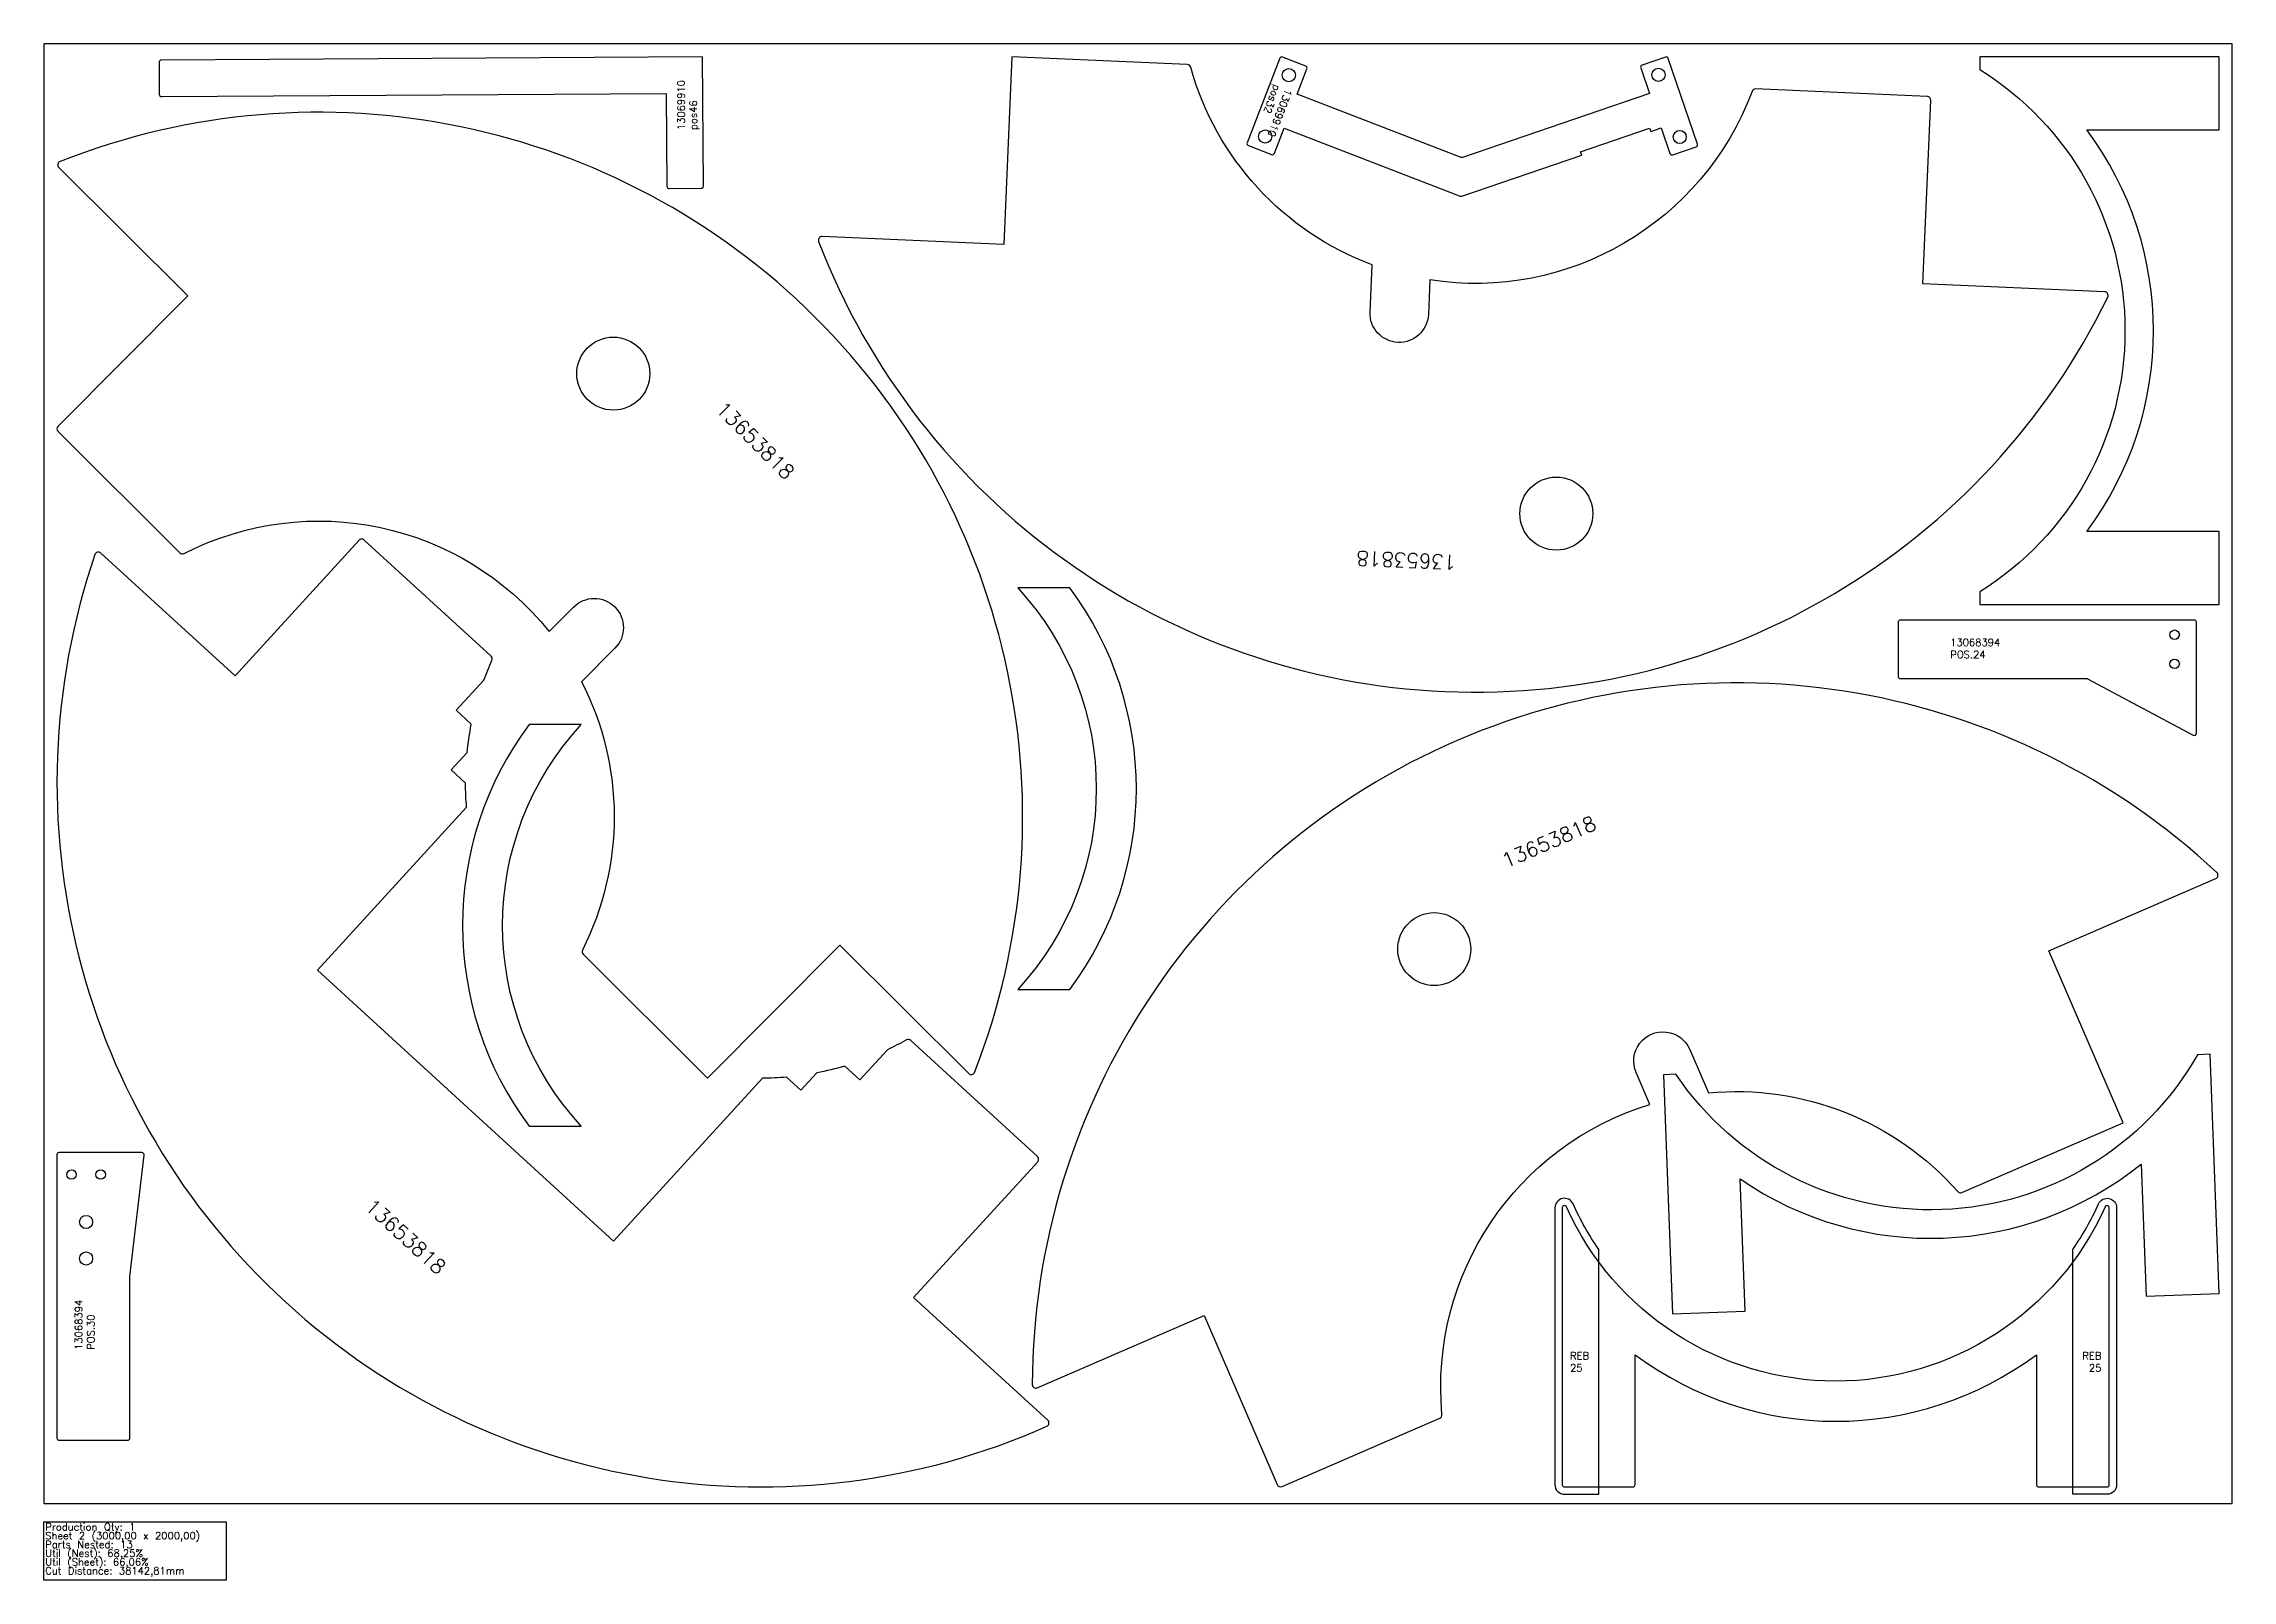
# Model space of a CAD drawing. Header units: millimetres. Extents: x 2835 to 5835, y -105 to 2000.
import ezdxf

# ---------------------------------------------------------------- set-up
doc = ezdxf.new("R2010")
doc.units = ezdxf.units.MM
for name, color, linetype in [('13068394v01', 7, 'Continuous'), ('13069910', 7, 'Continuous'), ('Des.', 7, 'Continuous'), ('Rebaixo', 7, 'Continuous'), ('sheet', 24, 'Continuous'), ('Stats', 7, 'Continuous'), ('Texto', 7, 'Continuous')]:
    doc.layers.add(name, color=color, linetype=linetype)
doc.styles.get("Standard").update_dxf_attribs({"font": 'txt.shx'})

msp = doc.modelspace()

# ---------------------------------------------------------------- linework, layer by layer
at = {"color": 6}
for points in [[(5489, 1249.3), (5489, 1232), (5817, 1232), (5817, 1332), (5635.7, 1332, 0.331826), (5635.7, 1882), (5817, 1882), (5817, 1982), (5489, 1982), (5489, 1964.7, -0.556315)], [(4241.5, 704.5, 0.331826), (4241.5, 1254.5), (4170.1, 1254.5, -0.391559), (4170.1, 704.5)], [(3500.3, 1067.2, 0.331826), (3500.3, 517.2), (3571.7, 517.2, -0.391559), (3571.7, 1067.2)], [(5072.5, 588.2), (5055.2, 587.6), (5067.5, 259.8), (5167.4, 263.5), (5160.6, 444.7, 0.331826), (5710.3, 465.2), (5717, 284.1), (5817, 287.8), (5804.7, 615.6), (5787.4, 615, -0.556315)]]:
    msp.add_lwpolyline(points, format="xyb", close=True, dxfattribs=at)
at = {"color": 3}
msp.add_lwpolyline([(5013.5, 22.8, 0.414214), (5016.5, 25.8), (5016.5, 204, 0.331826), (5566.5, 204), (5566.5, 25.8, 0.414214), (5569.5, 22.8), (5663.5, 22.8, 0.414214), (5666.5, 25.8), (5666.5, 405.2, 0.807982), (5660.8, 406.4, -0.646315), (4922.3, 406.4, 0.807982), (4916.5, 405.2), (4916.5, 25.8, 0.414214), (4919.5, 22.8)], format="xyb", close=True, dxfattribs=at)
at = {"layer": '13068394v01', "color": 6}
for points in [[(5377, 1133.4, 0.414214), (5380, 1130.4), (5635.3, 1130.4, -0.123106), (5636.7, 1130.1), (5781.6, 1052.8, 0.56619), (5786, 1055.4), (5786, 1207.4, 0.414214), (5783, 1210.4), (5380, 1210.4, 0.414214), (5377, 1207.4)], [(2953, 310.6, -0.029286), (2953, 310.9), (2972.6, 477.4, 0.448945), (2969.6, 480.8), (2856, 480.8, 0.414214), (2853, 477.8), (2853, 89.8, 0.414214), (2856, 86.8), (2950, 86.8, 0.414214), (2953, 89.8)]]:
    msp.add_lwpolyline(points, format="xyb", close=True, dxfattribs=at)
for centre, radius in [((5756, 1190.4), 6.5), ((5756, 1150.4), 6.5), ((2873, 450.8), 6.5), ((2913, 450.8), 6.5), ((2893, 385.8), 9), ((2893, 335.8), 9)]:
    msp.add_circle(centre, radius, dxfattribs=at)
at = {"layer": '13069910', "color": 6}
for points in [[(3736.2, 1802, 0.414214), (3739.2, 1805), (3738.1, 1982), (2996.1, 1977.6, 0.414214), (2993.1, 1974.6), (2993.4, 1930.6, 0.414214), (2996.4, 1927.6), (3688.4, 1931.7), (3689.2, 1804.7, 0.414214), (3692.2, 1801.7)], [(5038, 1879.8), (5052.2, 1884.7), (5064.2, 1849.7, 0.414214), (5068, 1847.8), (5100.2, 1858.8, 0.414214), (5102, 1862.6), (5061.9, 1980, 0.414214), (5058.1, 1981.8), (5025.9, 1970.8, 0.414214), (5024.1, 1967), (5036, 1932), (4779.9, 1844.4, -0.176327), (4777.9, 1844.4), (4553.3, 1931.1), (4566.6, 1965.7, 0.414214), (4564.9, 1969.5), (4533.2, 1981.8, 0.414214), (4529.3, 1980.1), (4484.6, 1864.4, 0.414214), (4486.4, 1860.5), (4518.1, 1848.3, 0.414214), (4522, 1850), (4535.3, 1884.5), (4776.8, 1791.2, 0.176327), (4778.9, 1791.2), (4943.4, 1847.5), (4941.8, 1852.2), (5036.4, 1884.6)]]:
    msp.add_lwpolyline(points, format="xyb", close=True, dxfattribs=at)
for centre in [(4541.8, 1957), (5048.5, 1957.4), (4509.4, 1873), (5077.6, 1872.3)]:
    msp.add_circle(centre, 9, dxfattribs=at)
at = {"layer": 'Des.', "color": 6}
for points in [[(5660.1, 1660.2), (5411, 1671), (5421.8, 1922.7, 0.414214), (5417, 1927.9), (5181.6, 1938.1, 0.324705), (5176.7, 1934.8, -0.355764), (4735.1, 1676.5), (4733, 1629.1, -1), (4653.1, 1632.5), (4655.9, 1697.2, -0.239978), (4407.2, 1968, 0.324705), (4402.6, 1971.6), (4162.2, 1982), (4151.1, 1725.2), (3902, 1735.9, 0.540575), (3897.1, 1729.1, 0.654654), (5664.4, 1653, 0.540575)], [(2855.7, 1830.5), (3032.4, 1654.6), (2854.6, 1476, 0.414214), (2854.6, 1468.9), (3021.7, 1302.6, 0.324705), (3027.5, 1301.7, -0.355764), (3527.7, 1194.7), (3561.3, 1228.3, -1), (3618, 1171.9), (3572.3, 1126, -0.239978), (3573.3, 758.4, 0.324705), (3574.3, 752.6), (3744.8, 582.8), (3926.1, 764.9), (4102.9, 589, 0.540575), (4111, 590.8, 0.654654), (2857.4, 1838.7, 0.540575)], [(3393.4, 1005.1), (3415.3, 1028.9, -0.02429), (3421.1, 1067.8), (3400.4, 1086.8), (3438.2, 1128.1, -0.018097), (3449.4, 1155.2, 0.324705), (3448.2, 1161), (3274.4, 1320.1, 0.414214), (3267.3, 1319.8), (3097.2, 1133.9), (2913.2, 1302.2, 0.540575), (2905.1, 1300.2, 0.654654), (4210, 105.9, 0.540575), (4211.3, 114.2), (4027.4, 282.5), (4197.5, 468.4, 0.414214), (4197.2, 475.5), (4023.4, 634.6, 0.324705), (4017.5, 635.3, -0.018097), (3991.5, 621.8), (3953.7, 580.4), (3933, 599.4, -0.02429), (3894.7, 590.1), (3872.9, 566.2), (3853.2, 584.3, -0.020333), (3820.3, 582.8), (3615.9, 359.5), (3210.2, 730.8), (3414.6, 954.1, -0.020333), (3413.2, 987)], [(4197, 158.6), (4425.9, 257.5), (4525.8, 26.1, 0.414214), (4532.4, 23.5), (4748.7, 117, 0.324705), (4751.7, 122, -0.355764), (5036.7, 546.9), (5017.9, 590.5, -1.000003), (5091.3, 622.2), (5117, 562.7, -0.239978), (5458.8, 427.4, 0.324705), (5464.5, 426.1), (5685.5, 521.5), (5583.6, 757.4), (5812.5, 856.3, 0.540575), (5813.9, 864.5, 0.654654), (4190, 163.2, 0.540575)]]:
    msp.add_lwpolyline(points, format="xyb", close=True, dxfattribs=at)
for centre in [(3615.7, 1548.1), (4908.5, 1356.3), (4741.1, 759.6)]:
    msp.add_circle(centre, 50, dxfattribs=at)
at = {"layer": 'Rebaixo', "color": 3}
for points in [[(4966.5, 348.3, -0.045348), (4931.4, 410.6, 0.807982), (4906.5, 405.2), (4906.5, 25.8, 0.414214), (4919.5, 12.8), (4966.5, 12.8)], [(5616.5, 348.3, 0.045348), (5651.7, 410.6, -0.807982), (5676.5, 405.2), (5676.5, 25.8, -0.414214), (5663.5, 12.8), (5616.5, 12.8)]]:
    msp.add_lwpolyline(points, format="xyb", close=True, dxfattribs=at)
at = {"layer": 'sheet', "color": 7}
msp.add_lwpolyline([(2835, 0), (5835, 0), (5835, 2000), (2835, 2000)], close=True, dxfattribs=at)
at = {"layer": 'Stats', "color": 151}
msp.add_lwpolyline([(2835, -25), (3085, -25), (3085, -105), (2835, -105), (2835, -25)], close=True, dxfattribs=at)

# ---------------------------------------------------------------- texts
at = {"layer": 'Rebaixo', "color": 3, "char_height": 10, "width": 27.52}
for s, insert, attachment_point in [(' REB \\P{\\W1.668275; }25', (4927.3, 207.5), 1), ('REB 25', (5655.7, 207.5), 3)]:
    msp.add_mtext(s, dxfattribs=dict(at, insert=insert, attachment_point=attachment_point))
at = {"layer": 'Stats', "color": 60}
for s, p in [('Production Qty: 1', (2837, -37)), ('Sheet 2 (3000,00 x 2000,00)', (2837, -49)), ('Parts Nested: 13', (2837, -61)), ('Cut Distance: 38142,81mm', (2837, -97)), ('Util (Nest): 68,25%', (2837, -73)), ('Util (Sheet): 66,06%', (2837, -85))]:
    msp.add_text(s, height=10, dxfattribs=at).set_placement(p)
at = {"layer": 'Texto', "color": 6}
for s, insert, char_height, width, attachment_point, rotation in [('13069910 \\Ppos46', (3703.9, 1881.7), 10, 162.039, 1, 90.3402), ('13069910 \\Ppos32', (4546.6, 1935.4), 10, 162.039, 1, 248.8858), ('{\\W8.98525;  }13653818', (3768.9, 1512.1), 20, 399.037, 1, 315.1321), ('{\\W8.98525;  }13653818', (4771, 1279.5), 20, 399.037, 1, 177.5341), ('{\\W8.98525;  }13653818', (4831.4, 888.6), 20, 399.037, 1, 23.3588), ('{\\W8.98525;  }13653818', (3273.7, 404.8), 20, 399.037, 7, 317.5336), ('13068394 \\PPOS.30', (2877.8, 210.6), 10, 32.625, 1, 90)]:
    msp.add_mtext(s, dxfattribs=dict(at, insert=insert, char_height=char_height, width=width, attachment_point=attachment_point, rotation=rotation))
at = {"layer": 'Texto', "color": 6, "insert": (5448.4, 1184.9), "char_height": 10, "width": 32.625, "attachment_point": 1}
msp.add_mtext('13068394 \\PPOS.24', dxfattribs=at)

doc.saveas('drawing.dxf')
